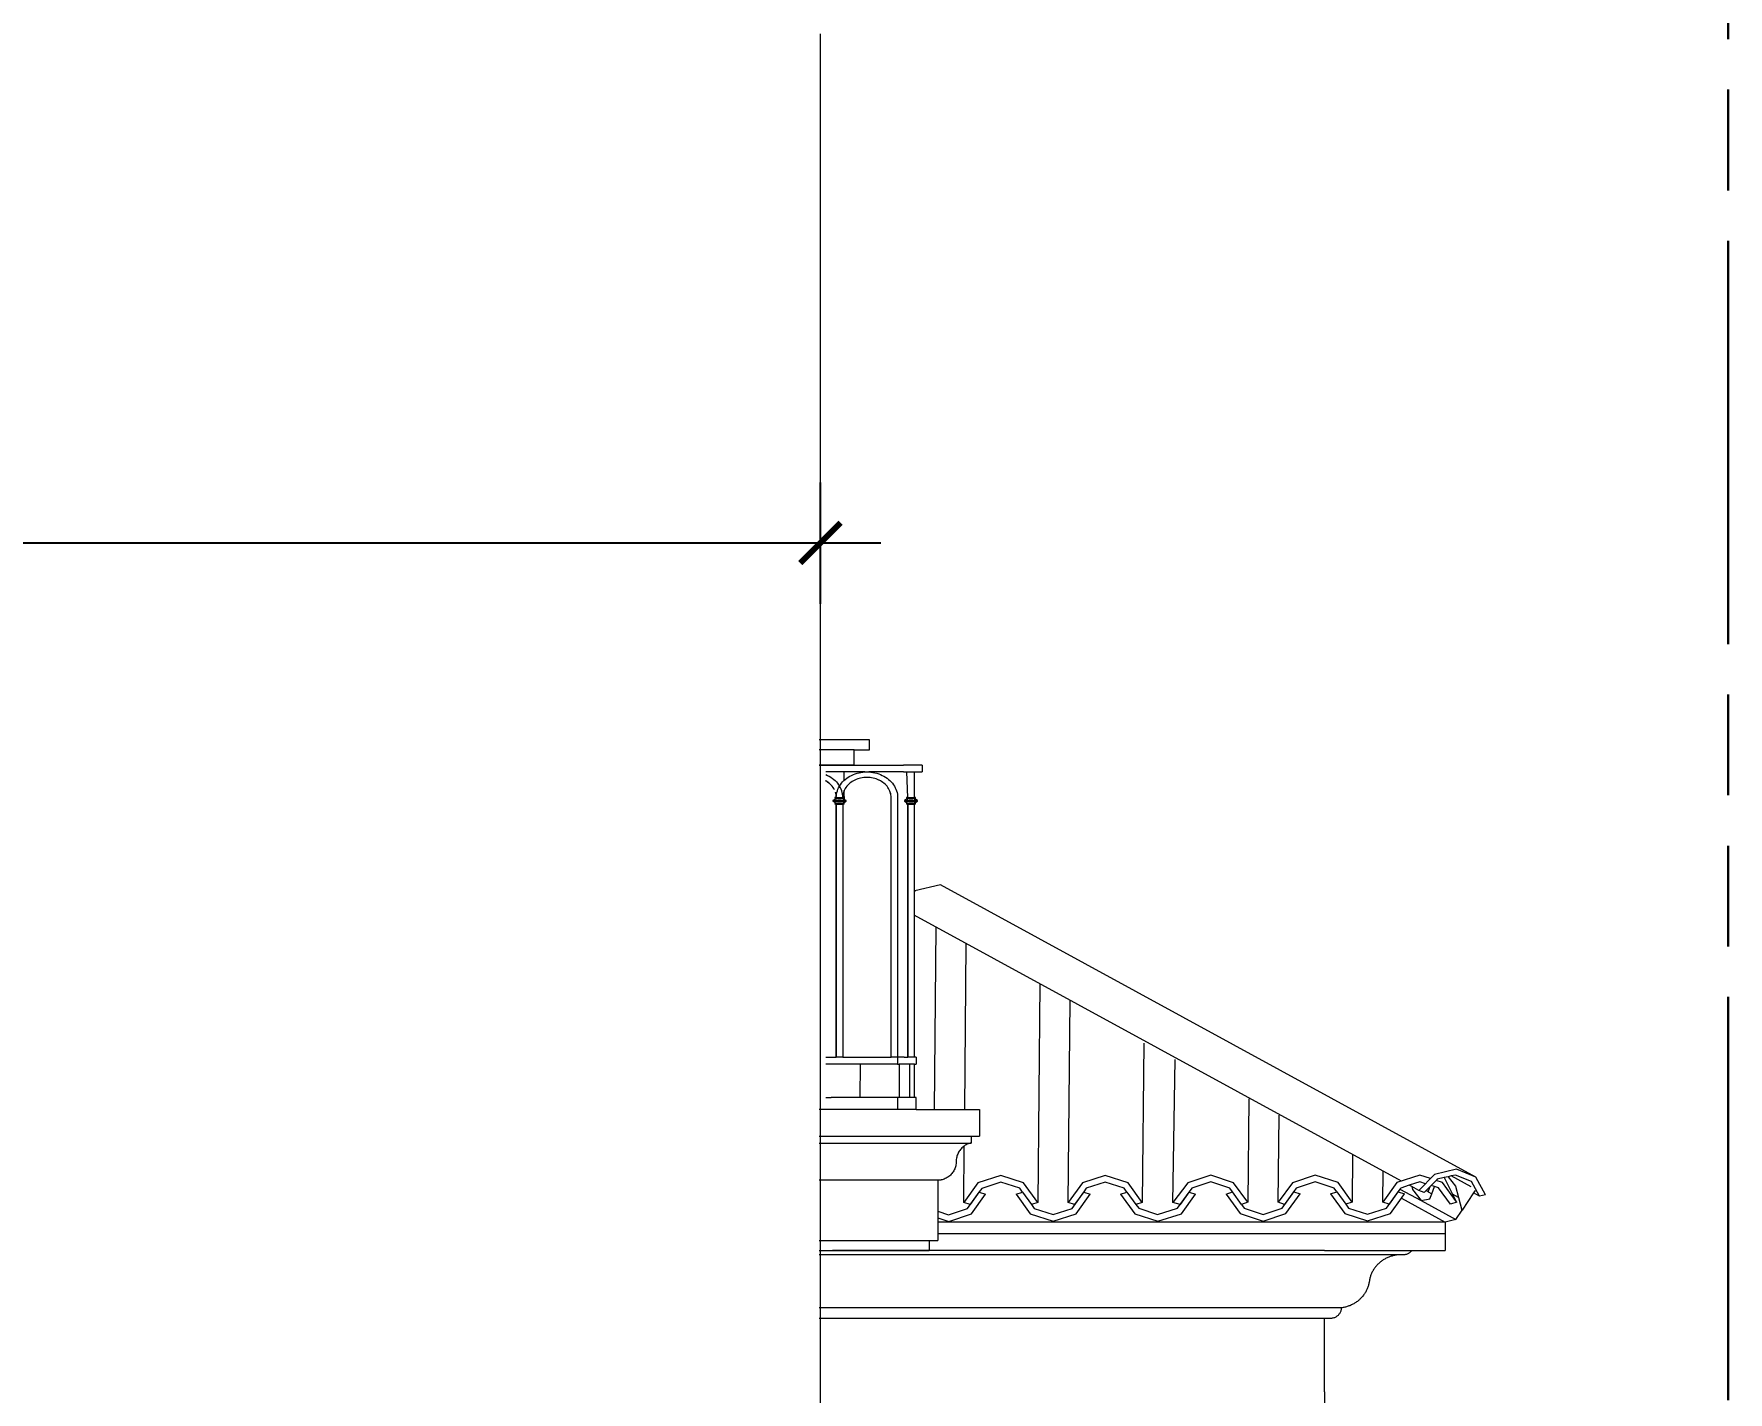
# Model space of a CAD drawing. Header units: millimetres. Extents: x -78046 to 260989, y -99288 to 158505.
# Drawn here: x 246884 to 251923, y 7126 to 11167 of the extents above; entities that cross this region are included whole.
import ezdxf

# ---------------------------------------------------------------- set-up
doc = ezdxf.new("R2010")
doc.units = ezdxf.units.MM
doc.header["$LTSCALE"] = 100
doc.header["$PDMODE"] = 98
doc.linetypes.add('ACAD_ISO09W100', pattern=[45, 24, -3, 6, -3, 6, -3])
doc.layers.get('Defpoints').update_dxf_attribs({"lineweight": 13})
for name, color, linetype, lineweight in [('-HATCH', 8, 'Continuous', 5), ('-LINE1', 7, 'Continuous', 18), ('ranh gioi lo dat', 240, 'ACAD_ISO09W100', 30)]:
    doc.layers.add(name, color=color, linetype=linetype, lineweight=lineweight)
doc.styles.add('AVANH', font='VHAVAN_2.TTF', dxfattribs={"width": 0.8})
doc.dimstyles.new('C_100A3', dxfattribs={"dimscale": 100, "dimtxt": 2.5, "dimasz": 1.2, "dimexe": 1.8, "dimexo": 0, "dimgap": 0.75, "dimtad": 1, "dimdec": 0, "dimzin": 0, "dimdsep": 46, "dimtxsty": 'AVANH', "dimblk": 'ARCHTICK', "dimcen": 0, "dimdle": 1.8, "dimclrd": 256, "dimclre": 256, "dimclrt": 7, "dimadec": 0, "dimazin": 0, "dimtfac": 0.0001, "dimtdec": 0, "dimtix": 1, "dimtmove": 2, "dimatfit": 3, "dimldrblk": 'ARCHTICK', "dimfxl": 1.8, "dimtolj": 1, "dimtzin": 0, "dimarcsym": 0})

# ---------------------------------------------------------------- blocks, each defined once
blk = doc.blocks.new('_ARCHTICK')
at = {"const_width": 0.15}
blk.add_lwpolyline([(-0.5, -0.5), (0.5, 0.5)], dxfattribs=at)
blk = doc.blocks.new('*D190')
at = {"layer": 'Defpoints', "lineweight": -2, "transparency": 16777216}
for p, q in [((243223.3, 9442.8), (243223.3, 9832.2)), ((249223.3, 9471.1), (249223.3, 9832.2)), ((243043.3, 9652.2), (249403.3, 9652.2))]:
    blk.add_line(p, q, dxfattribs=at)
at = {"layer": 'Defpoints', "color": 0, "transparency": 16777216}
for p in [(249223.3, 9652.2), (243223.3, 9442.8), (249223.3, 9471.1)]:
    blk.add_point(p, dxfattribs=at)
at = {"layer": 'Defpoints', "lineweight": -2, "transparency": 16777216, "xscale": 120, "yscale": 120, "zscale": 120, "rotation": 180}
blk.add_blockref('_ARCHTICK', (243223.3, 9652.2), dxfattribs=at)
at = {"layer": 'Defpoints', "lineweight": -2, "transparency": 16777216, "xscale": 120, "yscale": 120, "zscale": 120}
blk.add_blockref('_ARCHTICK', (249223.3, 9652.2), dxfattribs=at)
at = {"layer": 'Defpoints', "color": 7, "transparency": 16777216, "insert": (246223.3, 9856.5), "char_height": 250, "attachment_point": 5, "style": 'AVANH'}
blk.add_mtext('\\A1;6000', dxfattribs=at)

msp = doc.modelspace()

# ---------------------------------------------------------------- linework, layer by layer
at = {"layer": '-HATCH'}
for p, q in [((249219.1, 8990.6), (249470.5, 8990.6)), ((249248.7, 8970.6), (249239, 8970.6)), ((249255.2, 8970.6), (249248.7, 8970.6)), ((249294.1, 8970.6), (249255.2, 8970.6)), ((249294.1, 8945.9), (249294.1, 8970.6)), ((249355.6, 8970.6), (249294.1, 8970.6)), ((249343.9, 8969.3), (249349.6, 8970.1)), ((249349.8, 8970.1), (249349.6, 8970.1)), ((249349.8, 8970.1), (249355.6, 8970.6)), ((249355.6, 8970.6), (249367.6, 8970.6)), ((249367.6, 8970.6), (249373.6, 8970.1)), ((249470.5, 8970.6), (249367.6, 8970.6)), ((249373.6, 8970.1), (249379.5, 8969.3)), ((249525.9, 8990.6), (249470.5, 8990.6)), ((249470.5, 8970.6), (249473.2, 8970.6)), ((249470.5, 8970.6), (249525.9, 8970.6)), ((249483.3, 8894.7), (249480.3, 8970.6)), ((249502.2, 8970.6), (249502.4, 8919.2)), ((249525.9, 8990.6), (249525.9, 8970.6)), ((249242.3, 8942.3), (249238.5, 8944.6)), ((249239, 8962.8), (249244.1, 8960.6)), ((249242.2, 8942.3), (249239, 8944.3)), ((249245.8, 8939.8), (249242.2, 8942.3)), ((249245.9, 8939.8), (249242.3, 8942.3)), ((249244.1, 8960.6), (249248.7, 8958.2)), ((249248.7, 8937.6), (249245.8, 8939.8)), ((249249.4, 8937.2), (249245.9, 8939.8)), ((249248.7, 8958.2), (249249.1, 8957.9)), ((249249.2, 8937.2), (249248.7, 8937.6)), ((249249.1, 8957.9), (249254, 8955)), ((249252.5, 8934.3), (249249.2, 8937.2)), ((249252.6, 8934.3), (249249.4, 8937.2)), ((249255.2, 8931.5), (249252.5, 8934.3)), ((249255.6, 8931.3), (249252.6, 8934.3)), ((249254, 8955), (249255.2, 8954.2)), ((249255.2, 8954.2), (249258.6, 8951.9)), ((249255.5, 8931.3), (249255.2, 8931.5)), ((249258.2, 8928.1), (249255.5, 8931.3)), ((249258.3, 8928.1), (249255.6, 8931.3)), ((249260.7, 8924.7), (249258.2, 8928.1)), ((249260.8, 8924.7), (249258.3, 8928.1)), ((249258.6, 8951.9), (249263, 8948.5)), ((249262.9, 8921.3), (249260.7, 8924.7)), ((249263.1, 8921.3), (249260.8, 8924.7)), ((249264.9, 8917.7), (249262.9, 8921.3)), ((249263, 8948.5), (249267, 8944.8)), ((249265, 8917.7), (249263.1, 8921.3)), ((249267, 8944.8), (249270.8, 8941)), ((249270.8, 8941), (249274.3, 8937)), ((249274.3, 8937), (249277.5, 8932.7)), ((249275.3, 8919.2), (249277.4, 8923.8)), ((249277.4, 8923.8), (249279.9, 8928.3)), ((249277.5, 8932.7), (249280, 8928.8)), ((249279.9, 8928.3), (249280.1, 8928.7)), ((249280, 8928.8), (249282.6, 8932.7)), ((249280, 8928.8), (249280.1, 8928.7)), ((249280.1, 8928.7), (249282.7, 8932.7)), ((249280.3, 8928.3), (249280.1, 8928.7)), ((249282.7, 8923.8), (249280.3, 8928.3)), ((249282.6, 8932.7), (249285.7, 8937)), ((249282.7, 8932.7), (249285.8, 8937)), ((249284.8, 8919.2), (249282.7, 8923.8)), ((249285.7, 8937), (249289.2, 8941)), ((249285.8, 8937), (249289.3, 8941)), ((249289.2, 8941), (249293, 8944.8)), ((249289.3, 8941), (249293.1, 8944.8)), ((249293, 8944.8), (249294.1, 8945.9)), ((249293.1, 8944.8), (249297.2, 8948.5)), ((249294.1, 8945.9), (249297, 8948.5)), ((249297.1, 8921.3), (249295.2, 8917.7)), ((249297, 8948.5), (249301.4, 8951.9)), ((249299.3, 8924.7), (249297.1, 8921.3)), ((249297.2, 8948.5), (249301.5, 8951.9)), ((249301.8, 8928.1), (249299.3, 8924.7)), ((249301.4, 8951.9), (249306, 8955)), ((249301.5, 8951.9), (249306.2, 8955)), ((249304.6, 8931.3), (249301.8, 8928.1)), ((249307.5, 8934.3), (249304.6, 8931.3)), ((249306, 8955), (249310.9, 8957.9)), ((249306.2, 8955), (249311, 8957.9)), ((249310.8, 8937.2), (249307.5, 8934.3)), ((249314.2, 8939.8), (249310.8, 8937.2)), ((249310.9, 8957.9), (249315.9, 8960.6)), ((249311, 8957.9), (249316.1, 8960.6)), ((249317.8, 8942.3), (249314.2, 8939.8)), ((249315.9, 8960.6), (249321.2, 8962.9)), ((249316.1, 8960.6), (249321.3, 8962.9)), ((249321.7, 8944.6), (249317.8, 8942.3)), ((249321.2, 8962.9), (249326.6, 8964.9)), ((249321.3, 8962.9), (249326.8, 8964.9)), ((249325.7, 8946.7), (249321.7, 8944.6)), ((249329.8, 8948.5), (249325.7, 8946.7)), ((249326.6, 8964.9), (249326.8, 8964.9)), ((249326.8, 8964.9), (249332.2, 8966.7)), ((249334.1, 8950.2), (249329.8, 8948.5)), ((249332.2, 8966.7), (249332.4, 8966.7)), ((249332.4, 8966.7), (249337.9, 8968.1)), ((249338.5, 8951.6), (249334.1, 8950.2)), ((249337.9, 8968.1), (249338.1, 8968.1)), ((249338.1, 8968.1), (249343.7, 8969.3)), ((249343, 8952.7), (249338.5, 8951.6)), ((249347.6, 8953.6), (249343, 8952.7)), ((249343.7, 8969.3), (249343.9, 8969.3)), ((249352.3, 8954.2), (249347.6, 8953.6)), ((249357, 8954.6), (249352.3, 8954.2)), ((249361.7, 8954.7), (249357, 8954.6)), ((249366.2, 8954.6), (249361.7, 8954.7)), ((249366.4, 8954.6), (249366.2, 8954.6)), ((249370.9, 8954.2), (249366.4, 8954.6)), ((249371.1, 8954.2), (249370.9, 8954.2)), ((249375.6, 8953.6), (249371.1, 8954.2)), ((249375.7, 8953.6), (249375.6, 8953.6)), ((249380.2, 8952.7), (249375.7, 8953.6)), ((249379.5, 8969.3), (249385.3, 8968.1)), ((249380.3, 8952.7), (249380.2, 8952.7)), ((249384.7, 8951.6), (249380.3, 8952.7)), ((249384.8, 8951.6), (249384.7, 8951.6)), ((249389.1, 8950.2), (249384.8, 8951.6)), ((249385.3, 8968.1), (249391, 8966.7)), ((249393.4, 8948.5), (249389.1, 8950.2)), ((249389.2, 8950.2), (249389.1, 8950.2)), ((249393.5, 8948.5), (249389.2, 8950.2)), ((249391, 8966.7), (249396.6, 8964.9)), ((249397.5, 8946.7), (249393.4, 8948.5)), ((249397.7, 8946.7), (249393.5, 8948.5)), ((249396.6, 8964.9), (249402, 8962.9)), ((249401.5, 8944.6), (249397.5, 8946.7)), ((249401.7, 8944.6), (249397.7, 8946.7)), ((249405.4, 8942.3), (249401.5, 8944.6)), ((249405.5, 8942.3), (249401.7, 8944.6)), ((249402, 8962.9), (249407.3, 8960.6)), ((249409, 8939.8), (249405.4, 8942.3)), ((249409.1, 8939.8), (249405.5, 8942.3)), ((249407.3, 8960.6), (249412.3, 8957.9)), ((249412.4, 8937.2), (249409, 8939.8)), ((249412.6, 8937.2), (249409.1, 8939.8)), ((249412.3, 8957.9), (249417.2, 8955)), ((249415.7, 8934.3), (249412.4, 8937.2)), ((249415.8, 8934.3), (249412.6, 8937.2)), ((249418.7, 8931.3), (249415.7, 8934.3)), ((249418.8, 8931.3), (249415.8, 8934.3)), ((249417.2, 8955), (249421.8, 8951.9)), ((249421.4, 8928.1), (249418.7, 8931.3)), ((249421.5, 8928.1), (249418.8, 8931.3)), ((249423.9, 8924.7), (249421.4, 8928.1)), ((249424, 8924.7), (249421.5, 8928.1)), ((249421.8, 8951.9), (249426.2, 8948.5)), ((249426.1, 8921.3), (249423.9, 8924.7)), ((249426.2, 8921.3), (249424, 8924.7)), ((249428.1, 8917.7), (249426.1, 8921.3)), ((249426.2, 8948.5), (249430.2, 8944.8)), ((249428.2, 8917.7), (249426.2, 8921.3)), ((249430.2, 8944.8), (249434, 8941)), ((249434, 8941), (249437.5, 8937)), ((249437.5, 8937), (249440.7, 8932.7)), ((249440.7, 8932.7), (249443.5, 8928.3)), ((249443.5, 8928.3), (249445.9, 8923.8)), ((249445.9, 8923.8), (249448, 8919.2)), ((249268.8, 8890.7), (249260.6, 8885.7)), ((249260.6, 8885.7), (249260.6, 8883.7)), ((249260.6, 8885.7), (249270.3, 8885.7)), ((249260.6, 8883.7), (249268.8, 8878.7)), ((249260.6, 8883.7), (249270.3, 8883.7)), ((249266.4, 8894.7), (249266.4, 8892.7)), ((249270.3, 8894.7), (249266.4, 8894.7)), ((249266.4, 8892.7), (249268.8, 8892.7)), ((249266.4, 8876.7), (249266.4, 8874.7)), ((249268.8, 8876.7), (249266.4, 8876.7)), ((249270.3, 8874.7), (249266.4, 8874.7)), ((249269, 8906.4), (249267.9, 8910.3)), ((249269.1, 8906.4), (249268, 8910.3)), ((249268.8, 8892.7), (249268.8, 8890.7)), ((249268.8, 8892.7), (249270.3, 8892.7)), ((249268.8, 8890.7), (249270.3, 8890.7)), ((249268.8, 8878.7), (249268.8, 8876.7)), ((249268.8, 8878.7), (249270.3, 8878.7)), ((249270.3, 8876.7), (249268.8, 8876.7)), ((249269.7, 8902.6), (249269, 8906.4)), ((249269.9, 8902.6), (249269.1, 8906.4)), ((249270.2, 8898.7), (249269.7, 8902.6)), ((249270.3, 8898.7), (249269.9, 8902.6)), ((249270.3, 8894.7), (249270.2, 8898.7)), ((249270.4, 8896.5), (249270.3, 8898.7)), ((249270.3, 8894.7), (249270.4, 8896.5)), ((249270.5, 8894.7), (249270.3, 8894.7)), ((249270.3, 8892.7), (249270.3, 8894.7)), ((249270.3, 8892.7), (249270.3, 8890.7)), ((249270.5, 8892.7), (249270.3, 8892.7)), ((249270.5, 8890.7), (249270.3, 8890.7)), ((249270.3, 8885.7), (249270.3, 8889.2)), ((249270.3, 8885.7), (249270.3, 8883.7)), ((249270.5, 8885.7), (249270.3, 8885.7)), ((249270.5, 8883.7), (249270.3, 8883.7)), ((249270.3, 8878.7), (249270.3, 8876.7)), ((249270.5, 8878.7), (249270.3, 8878.7)), ((249270.3, 8876.7), (249270.3, 8874.7)), ((249270.5, 8876.7), (249270.3, 8876.7)), ((249270.3, 8874.7), (249270.5, 8874.7)), ((249270.3, 8874.7), (249270.3, 8842.3)), ((249270.5, 8894.7), (249270.4, 8896.5)), ((249270.5, 8894.7), (249270.7, 8899.7)), ((249270.5, 8892.7), (249270.5, 8894.7)), ((249270.5, 8894.7), (249289.7, 8894.7)), ((249270.5, 8890.7), (249270.5, 8892.7)), ((249270.5, 8892.7), (249289.7, 8892.7)), ((249270.5, 8885.8), (249270.5, 8890.7)), ((249270.5, 8883.7), (249270.5, 8885.7)), ((249270.5, 8885.7), (249289.7, 8885.7)), ((249270.5, 8883.7), (249289.7, 8883.7)), ((249270.5, 8878.7), (249270.5, 8880.1)), ((249270.5, 8876.7), (249270.5, 8878.7)), ((249270.5, 8874.7), (249270.5, 8876.7)), ((249289.7, 8876.7), (249270.5, 8876.7)), ((249270.5, 8121.7), (249270.5, 8874.7)), ((249270.5, 8874.7), (249289.7, 8874.7)), ((249270.7, 8899.7), (249271.3, 8904.7)), ((249271.3, 8904.7), (249272.2, 8909.6)), ((249272.2, 8909.6), (249273.6, 8914.4)), ((249273.6, 8914.4), (249275.3, 8919.2)), ((249274.4, 8890.7), (249285.8, 8890.7)), ((249274.4, 8878.7), (249285.8, 8878.7)), ((249286.6, 8914.4), (249284.8, 8919.2)), ((249287.9, 8909.6), (249286.6, 8914.4)), ((249288.9, 8904.7), (249287.9, 8909.6)), ((249289.5, 8899.7), (249288.9, 8904.7)), ((249289.7, 8894.7), (249289.5, 8899.7)), ((249289.8, 8898.7), (249289.7, 8894.7)), ((249289.7, 8894.7), (249289.7, 8892.7)), ((249293.6, 8894.7), (249289.7, 8894.7)), ((249289.7, 8892.7), (249289.7, 8890.7)), ((249289.7, 8892.7), (249291.2, 8892.7)), ((249289.7, 8890.7), (249289.7, 8889.3)), ((249289.7, 8890.7), (249291.2, 8890.7)), ((249289.7, 8885.7), (249289.7, 8883.7)), ((249292.9, 8885.7), (249289.7, 8885.7)), ((249289.7, 8883.7), (249292.6, 8883.7)), ((249289.7, 8880.1), (249289.7, 8878.7)), ((249289.7, 8878.7), (249289.7, 8876.7)), ((249289.7, 8878.7), (249291.2, 8878.7)), ((249289.7, 8876.7), (249289.7, 8874.7)), ((249289.7, 8876.7), (249290.9, 8876.7)), ((249290.3, 8874.7), (249289.7, 8872.8)), ((249289.7, 8874.7), (249290.3, 8874.7)), ((249289.7, 8874.7), (249289.7, 8872.8)), ((249289.7, 8872.8), (249289.7, 8510.9)), ((249290.3, 8902.6), (249289.8, 8898.7)), ((249291.1, 8906.4), (249290.3, 8902.6)), ((249290.9, 8876.7), (249290.3, 8874.7)), ((249293.6, 8874.7), (249290.3, 8874.7)), ((249291.2, 8877.7), (249290.9, 8876.7)), ((249291.2, 8876.7), (249290.9, 8876.7)), ((249292.1, 8910.3), (249291.1, 8906.4)), ((249291.2, 8890.7), (249291.2, 8892.7)), ((249291.2, 8892.7), (249293.6, 8892.7)), ((249293.4, 8889.4), (249291.2, 8890.7)), ((249291.2, 8878.7), (249291.5, 8878.9)), ((249291.2, 8877.7), (249291.2, 8878.7)), ((249291.4, 8878.5), (249291.2, 8877.7)), ((249291.2, 8876.7), (249291.2, 8877.7)), ((249293.6, 8876.7), (249291.2, 8876.7)), ((249291.5, 8878.9), (249291.4, 8878.5)), ((249291.5, 8878.9), (249299.4, 8883.7)), ((249292.6, 8911.7), (249292.1, 8910.3)), ((249293.5, 8914), (249292.6, 8911.7)), ((249292.6, 8911.7), (249294.1, 8911.7)), ((249292.8, 8884.7), (249292.6, 8883.7)), ((249292.6, 8883.7), (249299.4, 8883.7)), ((249292.9, 8885.7), (249292.8, 8884.7)), ((249292.9, 8885.7), (249299.4, 8885.7)), ((249293.7, 8891), (249293.4, 8889.4)), ((249299.4, 8885.7), (249293.4, 8889.4)), ((249294.1, 8915.4), (249293.5, 8914)), ((249293.6, 8892.7), (249293.6, 8894.7)), ((249293.6, 8874.7), (249293.6, 8876.7)), ((249294, 8897.3), (249293.7, 8891)), ((249294, 8897.3), (249294.1, 8911.7)), ((249295.2, 8917.7), (249294.1, 8915.4)), ((249294.1, 8911.7), (249294.1, 8915.4)), ((249299.4, 8883.7), (249299.4, 8885.7)), ((249429.7, 8914), (249428.1, 8917.7)), ((249429.9, 8914), (249428.2, 8917.7)), ((249431.1, 8910.3), (249429.7, 8914)), ((249431.2, 8910.3), (249429.9, 8914)), ((249432.1, 8906.4), (249431.1, 8910.3)), ((249432.3, 8906.4), (249431.2, 8910.3)), ((249432.9, 8902.6), (249432.1, 8906.4)), ((249433.1, 8902.6), (249432.3, 8906.4)), ((249433.4, 8898.7), (249432.9, 8902.6)), ((249433.5, 8898.7), (249433.1, 8902.6)), ((249433.5, 8894.7), (249433.4, 8898.7)), ((249433.7, 8894.7), (249433.5, 8898.7)), ((249433.5, 8587.9), (249433.5, 8894.7)), ((249433.7, 8121.7), (249433.7, 8894.7)), ((249448, 8919.2), (249449.8, 8914.4)), ((249449.8, 8914.4), (249451.1, 8909.6)), ((249451.1, 8909.6), (249452.1, 8904.7)), ((249452.1, 8904.7), (249452.7, 8899.7)), ((249452.7, 8899.7), (249452.9, 8894.7)), ((249452.9, 8894.7), (249452.9, 8594.7)), ((249481.6, 8890.7), (249473.4, 8885.7)), ((249473.4, 8885.7), (249473.4, 8883.7)), ((249473.4, 8885.7), (249483.1, 8885.7)), ((249473.4, 8883.7), (249481.6, 8878.7)), ((249473.4, 8883.7), (249483.1, 8883.7)), ((249479.2, 8894.7), (249479.2, 8892.7)), ((249483.1, 8894.7), (249479.2, 8894.7)), ((249479.2, 8892.7), (249481.6, 8892.7)), ((249479.2, 8876.7), (249479.2, 8874.7)), ((249481.6, 8876.7), (249479.2, 8876.7)), ((249483.1, 8874.7), (249479.2, 8874.7)), ((249481.6, 8892.7), (249481.6, 8890.7)), ((249481.6, 8892.7), (249483.1, 8892.7)), ((249481.6, 8890.7), (249483.1, 8890.7)), ((249481.6, 8878.7), (249481.6, 8876.7)), ((249481.6, 8878.7), (249483.1, 8878.7)), ((249483.1, 8876.7), (249481.6, 8876.7)), ((249483.1, 8894.7), (249483.2, 8896.5)), ((249483.3, 8894.7), (249483.1, 8894.7)), ((249483.1, 8892.7), (249483.1, 8894.7)), ((249483.1, 8892.7), (249483.1, 8890.7)), ((249483.3, 8892.7), (249483.1, 8892.7)), ((249483.3, 8890.7), (249483.1, 8890.7)), ((249483.1, 8885.7), (249483.1, 8889.2)), ((249483.1, 8885.7), (249483.1, 8883.7)), ((249483.3, 8885.7), (249483.1, 8885.7)), ((249483.3, 8883.7), (249483.1, 8883.7)), ((249483.1, 8878.7), (249483.1, 8876.7)), ((249483.3, 8878.7), (249483.1, 8878.7)), ((249483.1, 8876.7), (249483.1, 8874.7)), ((249483.3, 8876.7), (249483.1, 8876.7)), ((249483.1, 8874.7), (249483.3, 8874.7)), ((249483.1, 8874.7), (249483.1, 8842.3)), ((249483.3, 8892.7), (249483.3, 8894.7)), ((249483.3, 8894.7), (249502.5, 8894.7)), ((249483.3, 8890.7), (249483.3, 8892.7)), ((249483.3, 8892.7), (249502.5, 8892.7)), ((249483.3, 8885.8), (249483.3, 8890.7)), ((249483.3, 8883.7), (249483.3, 8885.7)), ((249483.3, 8885.7), (249502.5, 8885.7)), ((249483.3, 8883.7), (249502.5, 8883.7)), ((249483.3, 8878.7), (249483.3, 8880.1)), ((249483.3, 8876.7), (249483.3, 8878.7)), ((249483.3, 8874.7), (249483.3, 8876.7)), ((249502.5, 8876.7), (249483.3, 8876.7)), ((249483.3, 8121.7), (249483.3, 8874.7)), ((249483.3, 8874.7), (249502.5, 8874.7)), ((249487.2, 8890.7), (249498.5, 8890.7)), ((249487.2, 8878.7), (249498.5, 8878.7)), ((249502.4, 8919.2), (249502.5, 8894.7)), ((249502.5, 8894.7), (249502.5, 8892.7)), ((249502.5, 8894.7), (249505, 8894.7)), ((249502.5, 8894.7), (249502.5, 8892.7)), ((249506.4, 8894.7), (249502.5, 8894.7)), ((249502.5, 8892.7), (249502.8, 8892.7)), ((249502.5, 8892.7), (249502.5, 8890.7)), ((249502.5, 8892.7), (249502.5, 8890.7)), ((249502.5, 8892.7), (249504, 8892.7)), ((249502.8, 8890.7), (249502.5, 8890.7)), ((249502.5, 8890.7), (249502.5, 8885.7)), ((249502.5, 8890.7), (249502.5, 8889.3)), ((249502.5, 8890.7), (249504, 8890.7)), ((249502.5, 8885.7), (249502.5, 8883.7)), ((249502.5, 8885.7), (249502.8, 8885.7)), ((249502.5, 8885.7), (249502.5, 8883.7)), ((249505.7, 8885.7), (249502.5, 8885.7)), ((249502.5, 8883.7), (249502.5, 8878.7)), ((249502.5, 8883.7), (249502.8, 8883.7)), ((249502.5, 8883.7), (249505.4, 8883.7)), ((249502.5, 8880.1), (249502.5, 8878.7)), ((249502.8, 8878.7), (249502.5, 8878.7)), ((249502.5, 8878.7), (249502.5, 8876.7)), ((249502.5, 8878.7), (249502.5, 8876.7)), ((249502.5, 8878.7), (249504, 8878.7)), ((249502.8, 8876.7), (249502.5, 8876.7)), ((249502.5, 8876.7), (249502.5, 8874.7)), ((249502.5, 8876.7), (249502.5, 8874.7)), ((249502.5, 8876.7), (249503.6, 8876.7)), ((249502.5, 8874.7), (249502.8, 8874.7)), ((249502.5, 8874.7), (249502.5, 8614.5)), ((249503, 8874.7), (249502.5, 8872.8)), ((249502.5, 8874.7), (249503, 8874.7)), ((249502.5, 8874.7), (249502.5, 8872.8)), ((249502.5, 8872.8), (249502.5, 8510.9)), ((249502.8, 8892.7), (249502.8, 8890.7)), ((249502.8, 8892.7), (249505, 8892.7)), ((249502.8, 8890.7), (249510.4, 8885.7)), ((249502.8, 8885.7), (249502.8, 8883.7)), ((249503.9, 8885.7), (249502.8, 8885.7)), ((249510.4, 8883.7), (249502.8, 8878.7)), ((249503.9, 8883.7), (249502.8, 8883.7)), ((249502.8, 8878.7), (249502.8, 8876.7)), ((249502.8, 8876.7), (249502.8, 8874.7)), ((249502.8, 8876.7), (249502.8, 8876.7)), ((249503.9, 8876.7), (249502.8, 8876.7)), ((249503.9, 8874.7), (249502.8, 8874.7)), ((249503.6, 8876.7), (249503, 8874.7)), ((249506.4, 8874.7), (249503, 8874.7)), ((249504, 8877.7), (249503.6, 8876.7)), ((249504, 8876.7), (249503.6, 8876.7)), ((249503.9, 8885.7), (249503.9, 8883.7)), ((249505, 8885.7), (249503.9, 8885.7)), ((249505, 8883.7), (249503.9, 8883.7)), ((249503.9, 8876.7), (249503.9, 8874.7)), ((249505, 8876.7), (249503.9, 8876.7)), ((249505, 8874.7), (249503.9, 8874.7)), ((249504, 8890.7), (249504, 8892.7)), ((249504, 8892.7), (249506.4, 8892.7)), ((249506.2, 8889.4), (249504, 8890.7)), ((249504, 8878.7), (249504.3, 8878.9)), ((249504, 8877.7), (249504, 8878.7)), ((249504.2, 8878.5), (249504, 8877.7)), ((249504, 8876.7), (249504, 8877.7)), ((249506.4, 8876.7), (249504, 8876.7)), ((249504.3, 8878.9), (249504.2, 8878.5)), ((249504.3, 8878.9), (249512.2, 8883.7)), ((249505, 8894.7), (249505, 8892.7)), ((249505, 8885.7), (249505, 8883.7)), ((249506, 8885.7), (249505, 8885.7)), ((249505, 8883.7), (249506, 8883.7)), ((249505, 8876.7), (249505, 8874.7)), ((249505.6, 8884.7), (249505.4, 8883.7)), ((249505.4, 8883.7), (249512.2, 8883.7)), ((249505.7, 8885.7), (249505.6, 8884.7)), ((249505.7, 8885.7), (249512.2, 8885.7)), ((249506, 8885.7), (249506, 8883.7)), ((249506, 8885.7), (249507.1, 8885.7)), ((249506, 8883.7), (249507.1, 8883.7)), ((249506.4, 8891), (249506.2, 8889.4)), ((249512.2, 8885.7), (249506.2, 8889.4)), ((249506.4, 8892.7), (249506.4, 8894.7)), ((249506.4, 8874.7), (249506.4, 8876.7)), ((249507.1, 8885.7), (249507.1, 8883.7)), ((249508.2, 8885.7), (249507.1, 8885.7)), ((249508.2, 8883.7), (249507.1, 8883.7)), ((249508.2, 8885.7), (249508.2, 8883.7)), ((249509.3, 8885.7), (249508.2, 8885.7)), ((249509.3, 8883.7), (249508.2, 8883.7)), ((249509.3, 8885.7), (249509.3, 8883.7)), ((249510.4, 8885.7), (249509.3, 8885.7)), ((249510.4, 8883.7), (249509.3, 8883.7)), ((249510.4, 8885.7), (249510.4, 8883.7)), ((249512.2, 8883.7), (249512.2, 8885.7)), ((249270.3, 8842.3), (249270.3, 8510.9)), ((249483.1, 8842.3), (249483.1, 8510.9)), ((249433.5, 8121.7), (249433.5, 8587.9)), ((249452.9, 8594.7), (249452.9, 8121.7)), ((249504.6, 8616.7), (249502.5, 8614.5)), ((249502.5, 8614.5), (249502.5, 8561.3)), ((249502.5, 8561.3), (249502.5, 8121.7)), ((250951.9, 7753.5), (249502.5, 8544.2)), ((249270.3, 8510.9), (249270.3, 8121.7)), ((249289.7, 8510.9), (249289.7, 8121.7)), ((249483.1, 8510.9), (249483.1, 8121.7)), ((249502.5, 8510.9), (249502.5, 8121.7)), ((249652.4, 7966.7), (249656.9, 8459.7)), ((249875.7, 8340.2), (249869.7, 7689.7)), ((249960.6, 7689.8), (249966.1, 8290.7)), ((250184.8, 8164.2), (250180.5, 7690)), ((249239, 8121.7), (249248.7, 8121.7)), ((249248.7, 8121.7), (249255.2, 8121.7)), ((249255.2, 8121.7), (249259.5, 8121.7)), ((249259.5, 8121.7), (249270.3, 8121.7)), ((249270.5, 8121.7), (249270.3, 8121.7)), ((249289.7, 8121.7), (249270.5, 8121.7)), ((249289.7, 8121.7), (249343, 8121.7)), ((249343, 8121.7), (249433.5, 8121.7)), ((249433.7, 8121.7), (249433.5, 8121.7)), ((249452.7, 8121.7), (249433.7, 8121.7)), ((249452.7, 8121.7), (249452.7, 8101.7)), ((249452.9, 8121.7), (249452.7, 8121.7)), ((249472.7, 8121.7), (249452.9, 8121.7)), ((249472.2, 8121.7), (249483.1, 8121.7)), ((249483.3, 8121.7), (249483.1, 8121.7)), ((249502.5, 8121.7), (249483.3, 8121.7)), ((249502.5, 8121.7), (249484.7, 8121.7)), ((249508.1, 8121.7), (249502.5, 8121.7)), ((249508.1, 8121.7), (249508.1, 8101.7)), ((250271.4, 7690.1), (250278.3, 8115.2)), ((249248.7, 8101.7), (249239, 8101.7)), ((249255.2, 8101.7), (249248.7, 8101.7)), ((249259.5, 8101.7), (249255.2, 8101.7)), ((249342.8, 8101.7), (249259.5, 8101.7)), ((249341.9, 8001.7), (249342.8, 8101.7)), ((249452.7, 8101.7), (249342.8, 8101.7)), ((249452.7, 8101.7), (249457.9, 8101.7)), ((249457.9, 8101.7), (249457.9, 8001.7)), ((249489.2, 8101.7), (249457.9, 8101.7)), ((249489.2, 8001.7), (249489.2, 8101.7)), ((249503.4, 8101.7), (249489.2, 8101.7)), ((249503.4, 8001.7), (249503.4, 8101.7)), ((249503.4, 8101.7), (249508.1, 8101.7)), ((249453.1, 7966.7), (249219.1, 7966.7)), ((249239, 8001.7), (249248.7, 8001.7)), ((249248.7, 8001.7), (249255.2, 8001.7)), ((249259.5, 8001.7), (249255.2, 8001.7)), ((249341.9, 8001.7), (249259.5, 8001.7)), ((249453.1, 8001.7), (249341.9, 8001.7)), ((249453.1, 7966.7), (249453.1, 8001.7)), ((249457.9, 8001.7), (249453.1, 8001.7)), ((249508.1, 7966.7), (249453.1, 7966.7)), ((249489.2, 8001.7), (249457.9, 8001.7)), ((249503.4, 8001.7), (249489.2, 8001.7)), ((249508.1, 8001.7), (249503.4, 8001.7)), ((249508.1, 7966.7), (249508.1, 8001.7)), ((250497.1, 7998.3), (250494.3, 7690.3)), ((250585.2, 7690.3), (250587.6, 7949.3)), ((249219.1, 7886.7), (249672.1, 7886.7)), ((249219.1, 7866.7), (249651.4, 7866.7)), ((249649.8, 7689.5), (249651.3, 7857.9)), ((250806.4, 7832.3), (250805.1, 7690.5)), ((249759.6, 7770.2), (249691.7, 7747.9)), ((249827.6, 7748), (249759.6, 7770.2)), ((250070.4, 7770.4), (250002.5, 7748.1)), ((250138.4, 7748.2), (250070.4, 7770.4)), ((250384.2, 7770.7), (250316.3, 7748.4)), ((250452.2, 7748.5), (250384.2, 7770.7)), ((250695, 7771), (250627.1, 7748.7)), ((250763, 7748.8), (250695, 7771)), ((250896, 7690.6), (250896.8, 7783.4)), ((251079, 7763.8), (251103.1, 7714.6)), ((251090.5, 7766.5), (251112.3, 7738.3)), ((251158.6, 7736.5), (251099.3, 7768.6)), ((249219.1, 7756.7), (249572.1, 7756.7)), ((249691.7, 7747.9), (249649.8, 7689.5)), ((249661, 7672), (249695.8, 7720.4)), ((249695.8, 7721.3), (249668.6, 7683.4)), ((249672.7, 7655.9), (249714.6, 7714.2)), ((249703.3, 7731.8), (249695.8, 7721.3)), ((249695.8, 7721.3), (249695.8, 7720.4)), ((249695.8, 7720.4), (249714.6, 7714.2)), ((249759.6, 7750.3), (249703.3, 7731.8)), ((249816, 7731.9), (249759.6, 7750.3)), ((249805.5, 7714.3), (249824.2, 7720.5)), ((249805.5, 7714.3), (249847.6, 7656.1)), ((249824.2, 7720.5), (249816, 7731.9)), ((249824.2, 7720.5), (249850.9, 7683.6)), ((249869.7, 7689.7), (249827.6, 7748)), ((250002.5, 7748.1), (249960.6, 7689.8)), ((249971.8, 7672.3), (250006.6, 7720.6)), ((250006.6, 7721.6), (249979.4, 7683.7)), ((249983.5, 7656.2), (250025.4, 7714.5)), ((250014.1, 7732), (250006.6, 7721.6)), ((250006.6, 7721.6), (250006.6, 7720.6)), ((250006.6, 7720.6), (250025.4, 7714.5)), ((250070.4, 7750.5), (250014.1, 7732)), ((250126.8, 7732.1), (250070.4, 7750.5)), ((250116.3, 7714.6), (250135, 7720.7)), ((250116.3, 7714.6), (250158.4, 7656.3)), ((250135, 7720.7), (250126.8, 7732.1)), ((250135, 7720.7), (250161.7, 7683.8)), ((250180.5, 7690), (250138.4, 7748.2)), ((250316.3, 7748.4), (250271.4, 7690.1)), ((250285.6, 7672.5), (250320.4, 7720.9)), ((250320.4, 7721.8), (250293.2, 7683.9)), ((250297.3, 7656.4), (250339.2, 7714.8)), ((250327.9, 7732.3), (250320.4, 7721.8)), ((250320.4, 7721.8), (250320.4, 7720.9)), ((250320.4, 7720.9), (250339.2, 7714.8)), ((250384.2, 7750.8), (250327.9, 7732.3)), ((250440.6, 7732.4), (250384.2, 7750.8)), ((250430.1, 7714.8), (250448.8, 7721)), ((250430.1, 7714.8), (250472.2, 7656.6)), ((250448.8, 7721), (250440.6, 7732.4)), ((250475.5, 7684.1), (250448.8, 7721)), ((250494.3, 7690.3), (250452.2, 7748.5)), ((250627.1, 7748.7), (250585.2, 7690.3)), ((250596.4, 7672.8), (250631.2, 7721.2)), ((250631.2, 7722.1), (250604, 7684.2)), ((250608.1, 7656.7), (250649.9, 7715)), ((250638.7, 7732.6), (250631.2, 7722.1)), ((250631.2, 7722.1), (250631.2, 7721.2)), ((250631.2, 7721.2), (250649.9, 7715)), ((250695, 7751.1), (250638.7, 7732.6)), ((250751.4, 7732.7), (250695, 7751.1)), ((250740.9, 7715.1), (250759.6, 7721.3)), ((250740.9, 7715.1), (250783, 7656.9)), ((250759.6, 7721.3), (250751.4, 7732.7)), ((250759.6, 7721.3), (250786.3, 7684.4)), ((250805.1, 7690.5), (250763, 7748.8)), ((250937.9, 7748.9), (250896, 7690.6)), ((250907.2, 7673.1), (250942, 7721.4)), ((250942, 7722.4), (250914.8, 7684.5)), ((250947.1, 7729.5), (250942, 7722.4)), ((250942, 7722.4), (250942, 7721.4)), ((250942, 7721.4), (250960.7, 7715.3)), ((250949.5, 7732.8), (250947.1, 7729.5)), ((250947.1, 7729.5), (251010.3, 7695.2)), ((250974.6, 7741.1), (250949.5, 7732.8)), ((250951.4, 7702.3), (250960.7, 7715.3)), ((250982.4, 7736.9), (250974.6, 7741.1)), ((250982.4, 7736.9), (250984.7, 7728.4)), ((251003.1, 7725.6), (250982.4, 7736.9)), ((250984.7, 7728.4), (251010.3, 7695.2)), ((251031.2, 7721.5), (251024.8, 7725)), ((251031.2, 7721.5), (251037.4, 7737.8)), ((251031.2, 7721.5), (251041.8, 7715.8)), ((251036, 7700.6), (251041.8, 7715.8)), ((251041.8, 7715.8), (251049.8, 7737)), ((251062.2, 7732.9), (251049.8, 7737)), ((251073.8, 7749), (251054.6, 7755.3)), ((251097.1, 7684.6), (251062.2, 7732.9)), ((251112.7, 7695.2), (251073.8, 7749)), ((251121.3, 7704.8), (251103.1, 7714.6)), ((251103.1, 7714.6), (251112.7, 7695.2)), ((251112.3, 7738.3), (251121.3, 7704.8)), ((251165.8, 7718), (251131.8, 7667)), ((249572.1, 7664.1), (249604.7, 7653.5)), ((249604.7, 7653.5), (249661, 7672)), ((249668.6, 7683.4), (249649.8, 7689.5)), ((249869.7, 7689.7), (249850.9, 7683.6)), ((249850.9, 7683.6), (249859.1, 7672.2)), ((249859.1, 7672.2), (249915.5, 7653.7)), ((249915.5, 7653.7), (249971.8, 7672.3)), ((249979.4, 7683.7), (249960.6, 7689.8)), ((250180.5, 7690), (250161.7, 7683.8)), ((250161.7, 7683.8), (250169.9, 7672.4)), ((250169.9, 7672.4), (250226.3, 7654)), ((250226.3, 7654), (250285.6, 7672.5)), ((250293.2, 7683.9), (250271.4, 7690.1)), ((250494.3, 7690.3), (250475.5, 7684.1)), ((250475.5, 7684.1), (250483.7, 7672.7)), ((250483.7, 7672.7), (250540.1, 7654.3)), ((250540.1, 7654.3), (250596.4, 7672.8)), ((250604, 7684.2), (250585.2, 7690.3)), ((250805.1, 7690.5), (250786.3, 7684.4)), ((250786.3, 7684.4), (250794.5, 7673)), ((250794.5, 7673), (250850.9, 7654.6)), ((250850.9, 7654.6), (250907.2, 7673.1)), ((250914.8, 7684.5), (250896, 7690.6)), ((250918.9, 7657), (250951.4, 7702.3)), ((250951.4, 7702.3), (251081.1, 7631)), ((251010.3, 7695.2), (251036, 7700.6)), ((251010.3, 7695.2), (251113.4, 7639.4)), ((251115.9, 7690.8), (251097.1, 7684.6)), ((251115.9, 7690.8), (251112.7, 7695.2)), ((251113.4, 7639.4), (251131.8, 7667)), ((251121.3, 7704.8), (251131.4, 7667.2)), ((251131.8, 7667), (251131.4, 7667.2)), ((249572.1, 7644.2), (249604.8, 7633.6)), ((249604.8, 7633.6), (249672.7, 7655.9)), ((249847.6, 7656.1), (249915.6, 7633.8)), ((249915.6, 7633.8), (249983.5, 7656.2)), ((250158.4, 7656.3), (250226.4, 7634.1)), ((250226.4, 7634.1), (250297.3, 7656.4)), ((250472.2, 7656.6), (250540.2, 7634.4)), ((250540.2, 7634.4), (250608.1, 7656.7)), ((250783, 7656.9), (250851, 7634.7)), ((250851, 7634.7), (250918.9, 7657)), ((251113.4, 7639.4), (251081.1, 7631)), ((251081.1, 7596.6), (249572.1, 7596.6)), ((250722.7, 7533.6), (249219.1, 7533.6)), ((250722.7, 7546.6), (249259.5, 7546.6)), ((250722.7, 7546.6), (250982.3, 7546.6)), ((250938.8, 7533.6), (250722.7, 7533.6)), ((250722.7, 7376.1), (249219.1, 7376.1)), ((250772.6, 7376.1), (250722.7, 7376.1))]:
    msp.add_line(p, q, dxfattribs=at)
at = {"layer": '-LINE1', "color": 0, "lineweight": 20}
for p, q in [((249223.3, 4666.6), (249223.3, 11166.7)), ((249369.1, 9066.7), (249219.1, 9066.7)), ((249324.1, 9036.7), (249219.1, 9036.7)), ((249324.1, 9036.7), (249369.1, 9036.7)), ((249324.1, 8991.7), (249324.1, 9036.7)), ((249369.1, 9036.7), (249369.1, 9066.7)), ((249219.1, 8991.7), (249324.1, 8991.7)), ((249580, 8634.4), (249504.6, 8616.7)), ((251172.7, 7765.5), (249580, 8634.4)), ((249566.4, 8509.2), (249561.4, 7966.7)), ((249508.1, 7966.7), (249561.4, 7966.7)), ((249561.4, 7966.7), (249652.4, 7966.7)), ((249652.4, 7966.7), (249696.1, 7966.7)), ((249696.1, 7966.7), (249696.1, 7886.7)), ((249651.4, 7866.7), (249672.1, 7866.7)), ((249657.1, 7861.4), (249654.3, 7859.8)), ((249660, 7862.8), (249657.1, 7861.4)), ((249662.9, 7864), (249660, 7862.8)), ((249665.9, 7865.1), (249662.9, 7864)), ((249669, 7866), (249665.9, 7865.1)), ((249672.1, 7866.7), (249669, 7866)), ((249672.1, 7886.7), (249696.1, 7886.7)), ((249672.1, 7886.7), (249672.1, 7866.7)), ((249627.2, 7814.9), (249627, 7808.5)), ((249627.5, 7818.1), (249627.2, 7814.9)), ((249628, 7821.3), (249627.5, 7818.1)), ((249628.6, 7824.4), (249628, 7821.3)), ((249629.4, 7827.5), (249628.6, 7824.4)), ((249630.4, 7830.6), (249629.4, 7827.5)), ((249631.6, 7833.6), (249630.4, 7830.6)), ((249632.9, 7836.5), (249631.6, 7833.6)), ((249634.4, 7839.3), (249632.9, 7836.5)), ((249636, 7842.1), (249634.4, 7839.3)), ((249637.9, 7844.7), (249636, 7842.1)), ((249639.8, 7847.3), (249637.9, 7844.7)), ((249641.9, 7849.7), (249639.8, 7847.3)), ((249644.2, 7852), (249641.9, 7849.7)), ((249646.5, 7854.2), (249644.2, 7852)), ((249649, 7856.2), (249646.5, 7854.2)), ((249651.3, 7857.9), (249649, 7856.2)), ((249654.3, 7859.8), (249651.6, 7858.1)), ((249594.3, 7760.7), (249591.4, 7759.4)), ((249597.2, 7762.1), (249594.3, 7760.7)), ((249600, 7763.7), (249597.2, 7762.1)), ((249602.7, 7765.4), (249600, 7763.7)), ((249605.3, 7767.3), (249602.7, 7765.4)), ((249607.8, 7769.3), (249605.3, 7767.3)), ((249610.1, 7771.5), (249607.8, 7769.3)), ((249612.3, 7773.8), (249610.1, 7771.5)), ((249614.4, 7776.2), (249612.3, 7773.8)), ((249616.4, 7778.7), (249614.4, 7776.2)), ((249618.2, 7781.4), (249616.4, 7778.7)), ((249619.9, 7784.1), (249618.2, 7781.4)), ((249621.4, 7787), (249619.9, 7784.1)), ((249622.7, 7789.9), (249621.4, 7787)), ((249623.9, 7792.9), (249622.7, 7789.9)), ((249624.9, 7795.9), (249623.9, 7792.9)), ((249625.7, 7799), (249624.9, 7795.9)), ((249626.3, 7802.2), (249625.7, 7799)), ((249626.8, 7805.3), (249626.3, 7802.2)), ((249627, 7808.5), (249626.8, 7805.3)), ((251005.8, 7771.3), (250937.9, 7748.9)), ((251050.3, 7773.5), (251003.1, 7725.6)), ((251037.8, 7760.8), (251005.8, 7771.3)), ((251115.1, 7788.7), (251050.3, 7773.5)), ((251079, 7763.8), (251058.2, 7758.9)), ((251090.5, 7766.5), (251079, 7763.8)), ((251099.3, 7768.6), (251090.5, 7766.5)), ((251111.9, 7771.5), (251099.3, 7768.6)), ((251159.7, 7752.2), (251111.9, 7771.5)), ((251172.7, 7765.5), (251115.1, 7788.7)), ((251201.2, 7712.6), (251172.7, 7765.5)), ((249572.1, 7756.7), (249582.1, 7756.7)), ((249572.1, 7756.7), (249572.1, 7664.1)), ((249585.3, 7757.5), (249582.1, 7756.7)), ((249588.3, 7758.4), (249585.3, 7757.5)), ((249591.4, 7759.4), (249588.3, 7758.4)), ((251005.8, 7751.4), (250974.6, 7741.1)), ((251019, 7719.1), (251003.1, 7725.6)), ((251023, 7745.7), (251005.8, 7751.4)), ((251024.8, 7725), (251019, 7719.1)), ((251037.4, 7737.8), (251024.8, 7725)), ((251039.8, 7740.2), (251037.4, 7737.8)), ((251054.6, 7755.3), (251039.8, 7740.2)), ((251049.8, 7737), (251039.8, 7740.2)), ((251058.2, 7758.9), (251054.6, 7755.3)), ((251183.3, 7708.4), (251159.7, 7752.2)), ((251170.5, 7725.1), (251165.8, 7718)), ((251183.3, 7708.4), (251165.8, 7718)), ((251201.2, 7712.6), (251183.3, 7708.4)), ((249572.1, 7664.1), (249572.1, 7644.2)), ((249572.1, 7644.2), (249572.1, 7631)), ((251081.1, 7631), (249572.1, 7631)), ((249572.1, 7631), (249572.1, 7596.7)), ((251081.1, 7631), (251081.1, 7596.7)), ((249219.1, 7576.7), (249547.1, 7576.7)), ((249547.1, 7576.7), (249572.1, 7576.7)), ((249547.1, 7576.7), (249547.1, 7546.7)), ((251081, 7596.7), (249572.1, 7596.6)), ((251081, 7596.7), (249572.1, 7596.7)), ((249572.1, 7596.7), (249572.1, 7596.6)), ((249572.1, 7596.6), (249572.1, 7576.7)), ((251081, 7596.7), (251081, 7596.7)), ((251081.1, 7596.7), (251081, 7596.7)), ((251081.1, 7596.6), (251081.1, 7546.6)), ((249219.1, 7546.7), (249259.5, 7546.7)), ((249259.5, 7546.7), (249259.5, 7546.6)), ((249259.5, 7546.7), (249547.1, 7546.7)), ((250885, 7509.4), (250883.1, 7507.6)), ((250886.9, 7511.1), (250885, 7509.4)), ((250888.9, 7512.7), (250886.9, 7511.1)), ((250891, 7514.3), (250888.9, 7512.7)), ((250893, 7515.8), (250891, 7514.3)), ((250895.2, 7517.3), (250893, 7515.8)), ((250897.3, 7518.7), (250895.2, 7517.3)), ((250899.5, 7520.1), (250897.3, 7518.7)), ((250901.8, 7521.4), (250899.5, 7520.1)), ((250904, 7522.7), (250901.8, 7521.4)), ((250906.3, 7523.9), (250904, 7522.7)), ((250908.7, 7525), (250906.3, 7523.9)), ((250911.1, 7526.1), (250908.7, 7525)), ((250913.5, 7527.1), (250911.1, 7526.1)), ((250915.9, 7528), (250913.5, 7527.1)), ((250918.4, 7528.9), (250915.9, 7528)), ((250920.9, 7529.7), (250918.4, 7528.9)), ((250923.4, 7530.5), (250920.9, 7529.7)), ((250925.9, 7531.2), (250923.4, 7530.5)), ((250928.4, 7531.8), (250925.9, 7531.2)), ((250931, 7532.4), (250928.4, 7531.8)), ((250933.6, 7532.9), (250931, 7532.4)), ((250936.2, 7533.3), (250933.6, 7532.9)), ((250938.8, 7533.6), (250936.2, 7533.3)), ((250955.4, 7533.6), (250938.8, 7533.6)), ((250957.6, 7533.7), (250955.4, 7533.6)), ((250959.7, 7533.9), (250957.6, 7533.7)), ((250961.9, 7534.2), (250959.7, 7533.9)), ((250964, 7534.7), (250961.9, 7534.2)), ((250966.1, 7535.3), (250964, 7534.7)), ((250968.1, 7536), (250966.1, 7535.3)), ((250970.1, 7536.9), (250968.1, 7536)), ((250972, 7537.9), (250970.1, 7536.9)), ((250973.9, 7539), (250972, 7537.9)), ((250975.6, 7540.2), (250973.9, 7539)), ((250977.3, 7541.5), (250975.6, 7540.2)), ((250978.9, 7542.9), (250977.3, 7541.5)), ((250980.4, 7544.4), (250978.9, 7542.9)), ((250980.4, 7544.4), (250981.8, 7546)), ((250982.3, 7546.6), (250981.8, 7546)), ((250982.3, 7546.6), (251081.1, 7546.6)), ((250856.5, 7459.8), (250856.1, 7457.4)), ((250857, 7462.3), (250856.5, 7459.8)), ((250857.6, 7464.7), (250857, 7462.3)), ((250858.3, 7467.1), (250857.6, 7464.7)), ((250859, 7469.5), (250858.3, 7467.1)), ((250859.8, 7471.9), (250859, 7469.5)), ((250860.7, 7474.2), (250859.8, 7471.9)), ((250861.6, 7476.6), (250860.7, 7474.2)), ((250862.6, 7478.9), (250861.6, 7476.6)), ((250863.7, 7481.2), (250862.6, 7478.9)), ((250864.8, 7483.4), (250863.7, 7481.2)), ((250866, 7485.6), (250864.8, 7483.4)), ((250867.3, 7487.8), (250866, 7485.6)), ((250868.6, 7490), (250867.3, 7487.8)), ((250870, 7492.1), (250868.6, 7490)), ((250871.4, 7494.2), (250870, 7492.1)), ((250872.9, 7496.2), (250871.4, 7494.2)), ((250874.5, 7498.2), (250872.9, 7496.2)), ((250876.1, 7500.2), (250874.5, 7498.2)), ((250877.8, 7502.1), (250876.1, 7500.2)), ((250879.5, 7504), (250877.8, 7502.1)), ((250881.3, 7505.8), (250879.5, 7504)), ((250883.1, 7507.6), (250881.3, 7505.8)), ((250835.3, 7409.6), (250833.6, 7407.7)), ((250836.9, 7411.5), (250835.3, 7409.6)), ((250838.4, 7413.6), (250836.9, 7411.5)), ((250839.9, 7415.6), (250838.4, 7413.6)), ((250841.4, 7417.7), (250839.9, 7415.6)), ((250842.8, 7419.8), (250841.4, 7417.7)), ((250844.1, 7422), (250842.8, 7419.8)), ((250845.3, 7424.2), (250844.1, 7422)), ((250846.5, 7426.4), (250845.3, 7424.2)), ((250847.7, 7428.6), (250846.5, 7426.4)), ((250848.7, 7430.9), (250847.7, 7428.6)), ((250849.7, 7433.2), (250848.7, 7430.9)), ((250850.7, 7435.5), (250849.7, 7433.2)), ((250851.5, 7437.9), (250850.7, 7435.5)), ((250852.3, 7440.3), (250851.5, 7437.9)), ((250853.1, 7442.7), (250852.3, 7440.3)), ((250853.7, 7445.1), (250853.1, 7442.7)), ((250854.3, 7447.5), (250853.7, 7445.1)), ((250854.8, 7450), (250854.3, 7447.5)), ((250855.3, 7452.4), (250854.8, 7450)), ((250856.1, 7457.4), (250855.3, 7452.4)), ((250767, 7358.6), (250765.7, 7357)), ((250768.1, 7360.4), (250767, 7358.6)), ((250769.1, 7362.2), (250768.1, 7360.4)), ((250770, 7364.1), (250769.1, 7362.2)), ((250770.8, 7366), (250770, 7364.1)), ((250771.4, 7368), (250770.8, 7366)), ((250771.9, 7370), (250771.4, 7368)), ((250772.3, 7372), (250771.9, 7370)), ((250772.5, 7374.1), (250772.3, 7372)), ((250772.6, 7376.1), (250772.5, 7374.1)), ((250775.2, 7376.5), (250772.6, 7376.1)), ((250777.8, 7376.9), (250775.2, 7376.5)), ((250780.4, 7377.4), (250777.8, 7376.9)), ((250782.9, 7378), (250780.4, 7377.4)), ((250785.5, 7378.6), (250782.9, 7378)), ((250788, 7379.3), (250785.5, 7378.6)), ((250790.5, 7380.1), (250788, 7379.3)), ((250793, 7380.9), (250790.5, 7380.1)), ((250795.4, 7381.8), (250793, 7380.9)), ((250797.9, 7382.7), (250795.4, 7381.8)), ((250800.3, 7383.7), (250797.9, 7382.7)), ((250802.7, 7384.8), (250800.3, 7383.7)), ((250805, 7385.9), (250802.7, 7384.8)), ((250807.3, 7387.1), (250805, 7385.9)), ((250809.6, 7388.4), (250807.3, 7387.1)), ((250811.8, 7389.7), (250809.6, 7388.4)), ((250814, 7391.1), (250811.8, 7389.7)), ((250816.2, 7392.5), (250814, 7391.1)), ((250818.3, 7394), (250816.2, 7392.5)), ((250820.4, 7395.5), (250818.3, 7394)), ((250822.4, 7397.1), (250820.4, 7395.5)), ((250824.4, 7398.7), (250822.4, 7397.1)), ((250826.3, 7400.4), (250824.4, 7398.7)), ((250828.2, 7402.2), (250826.3, 7400.4)), ((250830.1, 7403.9), (250828.2, 7402.2)), ((250831.8, 7405.8), (250830.1, 7403.9)), ((250833.6, 7407.7), (250831.8, 7405.8)), ((250722.7, 7344.6), (249219.1, 7344.6)), ((250739.3, 7344.6), (250722.7, 7344.6)), ((250722.7, 7126.5), (250722.7, 7344.6)), ((250741.5, 7344.7), (250739.3, 7344.6)), ((250743.7, 7344.9), (250741.5, 7344.7)), ((250745.8, 7345.2), (250743.7, 7344.9)), ((250747.9, 7345.7), (250745.8, 7345.2)), ((250750, 7346.3), (250747.9, 7345.7)), ((250752.1, 7347), (250750, 7346.3)), ((250754, 7347.9), (250752.1, 7347)), ((250756, 7348.9), (250754, 7347.9)), ((250757.8, 7350), (250756, 7348.9)), ((250759.6, 7351.2), (250757.8, 7350)), ((250761.2, 7352.5), (250759.6, 7351.2)), ((250762.8, 7353.9), (250761.2, 7352.5)), ((250764.3, 7355.4), (250762.8, 7353.9)), ((250765.7, 7357), (250764.3, 7355.4)), ((250722.7, 7126.5), (250722.7, 4666.7))]:
    msp.add_line(p, q, dxfattribs=at)
at = {"layer": 'ranh gioi lo dat', "ltscale": 0.5}
msp.add_line((251923.1, -1898.8), (251923.1, 19158.2), dxfattribs=at)

# ---------------------------------------------------------------- dimensions: what is measured, and where the dimension line sits
at = {"layer": 'Defpoints', "color": 2}
dim = msp.add_linear_dim(base=(249223.3, 9652.2), p1=(243223.3, 9442.8), p2=(249223.3, 9471.1), dimstyle='C_100A3', dxfattribs=at)
dim.commit()
dim.dimension.update_dxf_attribs({"geometry": '*D190', "text_midpoint": (246223.3, 9856.5)})

doc.saveas('drawing.dxf')
